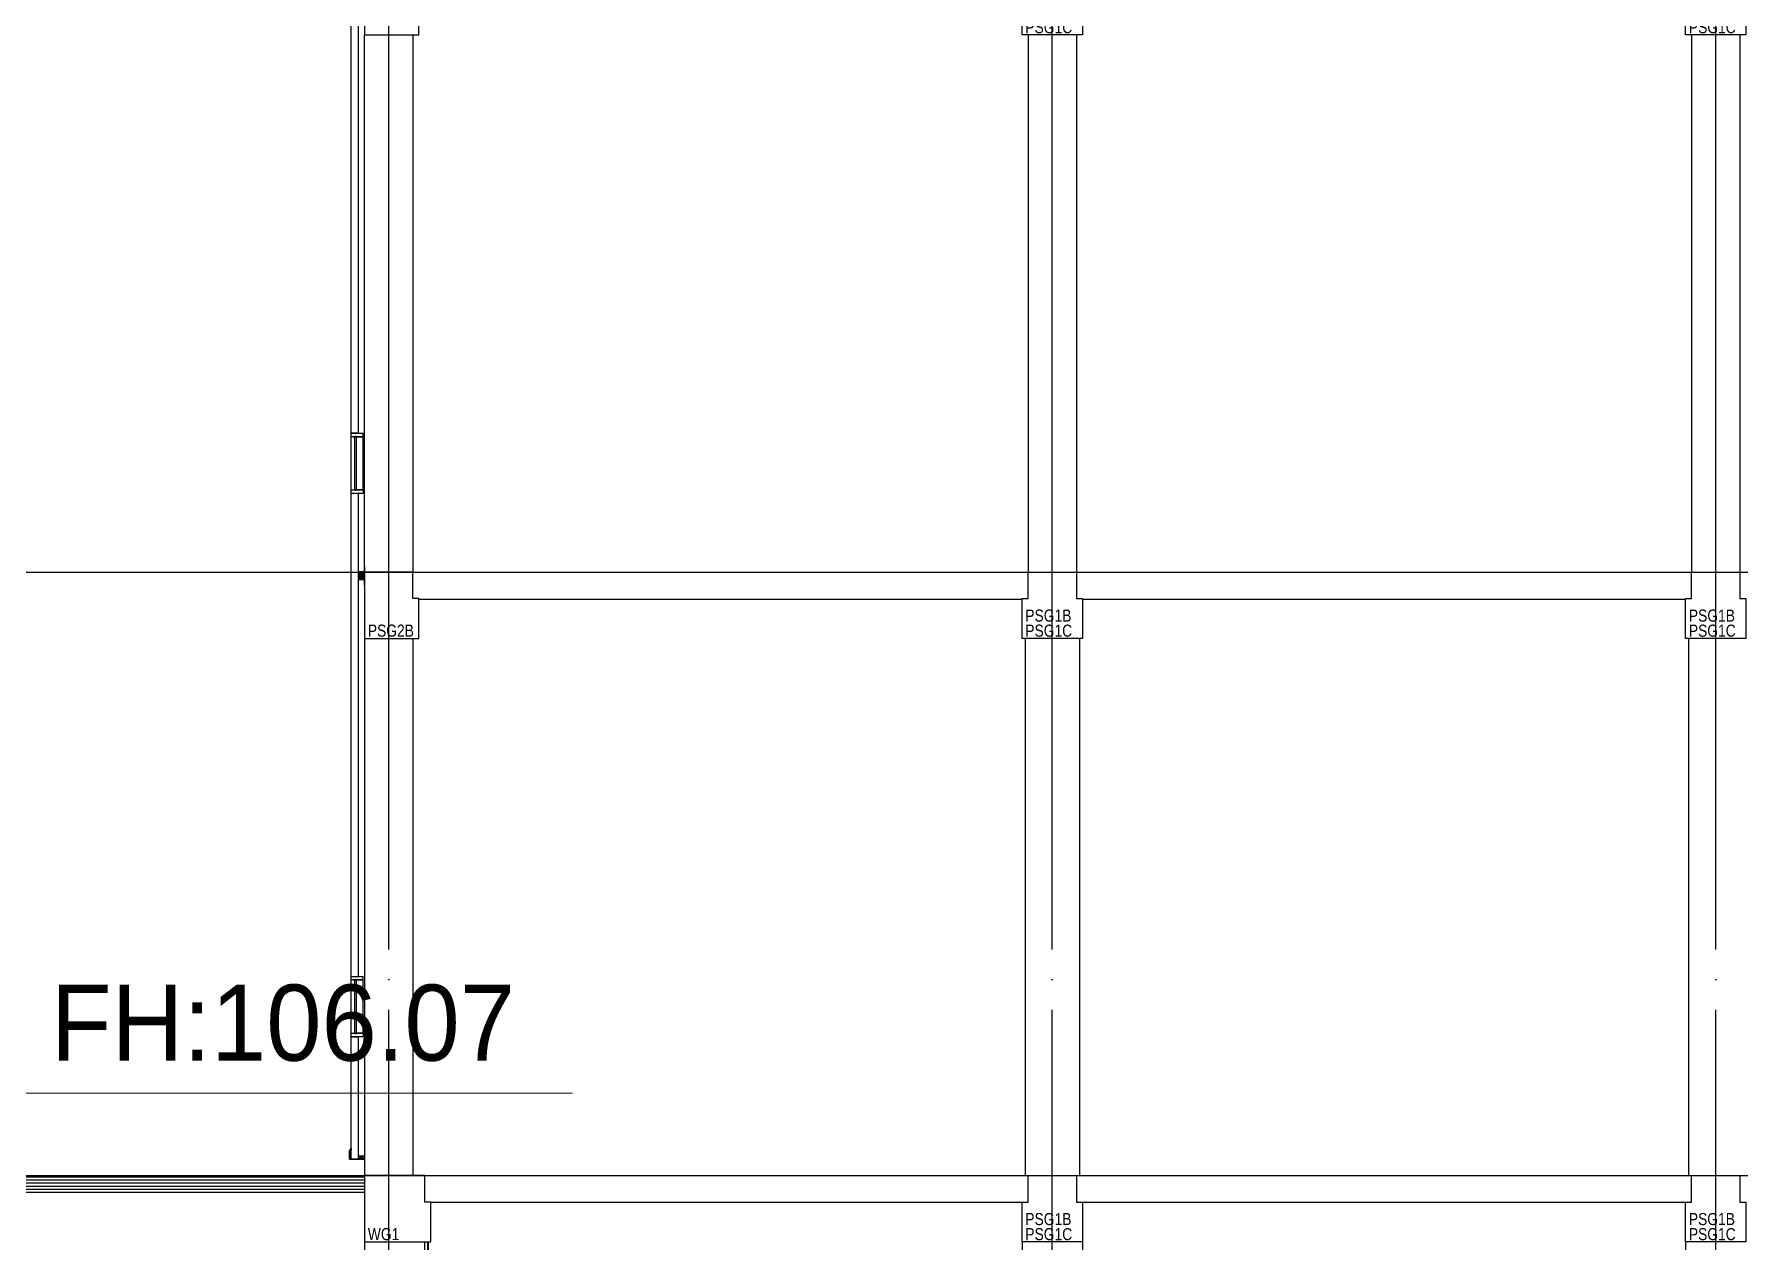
# Model space of a CAD drawing. Header units: millimetres. Extents: x 4754612 to 5801174, y 2368242 to 2777223.
# Drawn here: x 4899837 to 4928116, y 2430143 to 2450156 of the extents above; entities that cross this region are included whole.
import ezdxf
from ezdxf.enums import TextEntityAlignment as Align

# ---------------------------------------------------------------- set-up
doc = ezdxf.new("R2010")
doc.units = ezdxf.units.MM
doc.header["$LTSCALE"] = 1000
doc.linetypes.add('CEN', pattern=[6.2, 6, -0.1, 0, -0.1])
doc.layers.get('DEFPOINTS').update_dxf_attribs({"color": 151})
for name, color, linetype in [('A-ELE-8', 8, 'Continuous'), ('A-FIN-6', 6, 'Continuous'), ('A-STEEL-7', 7, 'Continuous'), ('A-TEX-SYM', 3, 'Continuous'), ('A-중심선', 10, 'CEN'), ('AA-DWXM-WIND', 4, 'Continuous'), ('CON', 2, 'Continuous'), ('ELE-3', 6, 'Continuous'), ('FIN-1', 9, 'Continuous'), ('HAT-252', 252, 'Continuous'), ('OHD', 7, 'Continuous'), ('PIR판넬', 4, 'Continuous'), ('도근점수치', 2, 'Continuous')]:
    doc.layers.add(name, color=color, linetype=linetype)
doc.layers.add('Guide-line', color=151, linetype='Continuous', plot=False)
doc.layers.add('박스', color=6, linetype='Continuous', lineweight=15)
doc.styles.add('A.NARROW', font='ARIALN.TTF')
doc.styles.add('돋움', font='')
doc.styles.get('돋움').set_extended_font_data('Dotum')

# ---------------------------------------------------------------- blocks, each defined once
blk = doc.blocks.new('zw$CF19')
at = {"layer": 'CON'}
blk.add_lwpolyline([(-500, -1100), (-500, -440), (-400, -440), (-400, 0), (400, 0), (400, -440), (500, -440), (500, -1100)], close=True, dxfattribs=at)
at = {"layer": 'DEFPOINTS', "style": 'A.NARROW'}
for s, p in [('PSG1B', (-446, -722, 0)), ('PSG1C', (-446, -972, 0))]:
    blk.add_text(s, height=200, dxfattribs=at).set_placement(p, align=Align.MIDDLE_LEFT)
blk = doc.blocks.new('*U31')
at = {"layer": 'AA-DWXM-WIND', "color": 250}
for p, q in [((0, 60), (0, 940)), ((200, 60), (200, 940))]:
    blk.add_line(p, q, dxfattribs=at)
at = {"layer": 'AA-DWXM-WIND'}
for p, q in [((113, 943), (137, 943)), ((113, 57), (137, 57)), ((163, 60), (140, 60))]:
    blk.add_line(p, q, dxfattribs=at)
for points in [[(200, 940), (200, 1000), (0, 1000)], [(0, 940), (110, 940), (0, 940), (0, 1000)], [(109, 940), (111, 937), (112, 937), (113, 936)], [(110, 940), (112, 946), (138, 946), (140, 940)], [(137, 57), (137, 943), (113, 943), (113, 57)], [(141, 940), (139, 937), (138, 937), (137, 936)], [(163, 940), (140, 940), (200, 940)], [(0, 60), (110, 60), (0, 60), (0, 0), (200, 0), (200, 60), (140, 60), (138, 54), (112, 54), (110, 60)], [(109, 60), (111, 63), (112, 63), (113, 64)], [(141, 60), (139, 63), (138, 63), (137, 64)]]:
    blk.add_lwpolyline(points, dxfattribs=at)
blk = doc.blocks.new('각-50X100')
at = {"layer": 'A-STEEL-7', "color": 1}
for p, q in [((-22.7, -2.3), (22.7, -97.7)), ((-22.7, -97.7), (22.7, -2.3))]:
    blk.add_line(p, q, dxfattribs=at)
at = {"layer": 'A-STEEL-7'}
blk.add_lwpolyline([(-25, 0), (25, 0), (25, -100), (-25, -100)], close=True, dxfattribs=at)
at = {"layer": 'A-STEEL-7', "color": 251}
blk.add_lwpolyline([(-22.7, -2.3), (22.7, -2.3), (22.7, -97.7), (-22.7, -97.7)], close=True, dxfattribs=at)

msp = doc.modelspace()

# ---------------------------------------------------------------- hatches: boundary and pattern name
at = {"layer": 'HAT-252'}
h = msp.add_hatch(dxfattribs=at)
h.set_pattern_fill('CORK', color=256, scale=2.4, style=0)
h.set_pattern_definition([(0, (387207.437, -877713.518), (0, 7.62), []), (135, (387211.247, -877717.328), (-15.24000658, -15.24000658), [10.776312, -10.776312]), (135, (387213.152, -877717.328), (-15.24000658, -15.24000658), [10.776312, -10.776312]), (135, (387215.057, -877717.328), (-15.24000658, -15.24000658), [10.776312, -10.776312])])
h.paths.add_polyline_path([(4905315.782, 2441243.44), (4905215.782, 2441243.44), (4905215.782, 2441118.44), (4905315.782, 2441118.44)])

# ---------------------------------------------------------------- linework, layer by layer
at = {"layer": 'A-ELE-8'}
for p, q in [((4906115.782, 2450143.44), (4906115.782, 2441243.44)), ((4916315.782, 2450143.44), (4916315.782, 2441243.44)), ((4917115.782, 2450143.44), (4917115.782, 2441243.44)), ((4927315.782, 2450143.44), (4927315.782, 2441243.44)), ((4928115.782, 2450143.44), (4928115.782, 2441243.44)), ((4905315.782, 2440143.44), (4905315.782, 2431243.44)), ((4906115.782, 2440143.44), (4906115.782, 2431243.44)), ((4916265.782, 2440143.44), (4916265.782, 2431243.44)), ((4917165.782, 2440143.44), (4917165.782, 2431243.44)), ((4927265.782, 2440143.44), (4927265.782, 2431243.44)), ((4916215.782, 2430143.44), (4916215.782, 2421243.44)), ((4917215.782, 2430143.44), (4917215.782, 2421243.44)), ((4927215.782, 2430143.44), (4927215.782, 2421243.44))]:
    msp.add_line(p, q, dxfattribs=at)
at = {"layer": 'A-FIN-6'}
for p, q in [((4906365.782, 2421243.44), (4906365.782, 2430143.44)), ((4906375.782, 2421243.44), (4906375.782, 2430143.44))]:
    msp.add_line(p, q, dxfattribs=at)
at = {"layer": 'A-중심선', "ltscale": 5}
for p, q in [((4905715.782, 2403989.231), (4905715.782, 2488921.61)), ((4916715.782, 2403989.231), (4916715.782, 2488921.61)), ((4927715.782, 2403989.231), (4927715.782, 2488921.61)), ((4863973.343, 2441243.44), (5174125.782, 2441243.44)), ((4863973.343, 2431243.44), (5174125.782, 2431243.44))]:
    msp.add_line(p, q, dxfattribs=at)
at = {"layer": 'CON'}
for p, q in [((4905615.782, 2441243.44), (5059815.783, 2441243.44)), ((4906215.782, 2440793.44), (4916215.782, 2440793.44)), ((4906215.782, 2440793.44), (4916215.782, 2440793.44)), ((4917215.782, 2440793.44), (4927215.782, 2440793.44)), ((4905315.782, 2431243.44), (5059815.784, 2431243.428)), ((4905315.782, 2431243.44), (4905315.782, 2419503.44)), ((4906415.782, 2430803.44), (4916215.782, 2430803.44)), ((4917215.782, 2430803.44), (4927215.782, 2430803.44)), ((4906315.782, 2421003.44), (4906315.782, 2430143.44))]:
    msp.add_line(p, q, dxfattribs=at)
for points in [[(4905315.782, 2451243.44), (4905315.782, 2450143.44), (4906215.782, 2450143.44), (4906215.782, 2450803.44), (4906115.782, 2450803.44), (4906115.78, 2451243.443)], [(4905315.782, 2441243.44), (4905315.782, 2440143.44), (4906215.782, 2440143.44), (4906215.782, 2440803.44), (4906115.782, 2440803.44), (4906115.78, 2441243.443)], [(4905330.782, 2430143.44), (4906415.782, 2430143.44), (4906415.782, 2430803.44), (4906315.782, 2430803.44), (4906315.782, 2431243.44), (4905315.782, 2431243.44), (4905315.782, 2430143.44)]]:
    msp.add_lwpolyline(points, close=True, dxfattribs=at)
at = {"layer": 'ELE-3'}
for p, q in [((4905311.942, 2441339.44), (4905311.942, 2441247.28)), ((4905311.942, 2441339.44), (4905315.782, 2441339.44)), ((4905315.782, 2441339.44), (4905315.782, 2441243.44)), ((4905311.942, 2441247.28), (4905215.782, 2441247.28)), ((4905215.782, 2441243.44), (4905215.782, 2441247.28)), ((4905315.782, 2441243.44), (4905215.782, 2441243.44)), ((4905315.782, 2441118.44), (4905215.782, 2441118.44)), ((4905215.782, 2441118.44), (4905215.782, 2441114.6)), ((4905311.942, 2441114.6), (4905215.782, 2441114.6)), ((4905311.942, 2441022.44), (4905311.942, 2441114.6)), ((4905315.782, 2441022.44), (4905315.782, 2441118.44)), ((4905311.942, 2441022.44), (4905315.782, 2441022.44))]:
    msp.add_line(p, q, dxfattribs=at)
msp.add_lwpolyline([(4905090.782, 2431687.238), (4905090.782, 2431661.04), (4905068.182, 2431661.04), (4905068.182, 2431513.44), (4905265.782, 2431513.44), (4905265.782, 2431512.24), (4905066.982, 2431512.24), (4905066.982, 2431662.24), (4905089.582, 2431662.24), (4905089.582, 2431687.238, -1), (4905091.982, 2431687.238), (4905091.982, 2431677.239), (4905090.782, 2431677.239)], format="xyb", dxfattribs=at)
at = {"layer": 'FIN-1'}
for points in [[(4905315.782, 2441243.44), (4905215.782, 2441243.44), (4905215.782, 2441143.44), (4905315.782, 2441143.44)], [(4905315.782, 2441243.44), (4905215.782, 2441243.44), (4905215.782, 2441118.44), (4905315.782, 2441118.44)]]:
    msp.add_lwpolyline(points, close=True, dxfattribs=at)
at = {"layer": 'OHD', "color": 8, "ltscale": 100}
msp.add_line((4905315.782, 2441243.44), (4905315.782, 2450143.44), dxfattribs=at)
at = {"layer": 'PIR판넬'}
for p, q in [((4905090.782, 2443543.44), (4905090.782, 2452543.44)), ((4905215.782, 2443543.44), (4905215.782, 2452543.44)), ((4905190.782, 2443543.44), (4905090.782, 2443543.44)), ((4905090.782, 2434543.44), (4905090.782, 2442543.44)), ((4905190.782, 2442543.44), (4905090.782, 2442543.44)), ((4905215.782, 2434543.44), (4905215.782, 2442543.44)), ((4905090.782, 2434543.44), (4905190.782, 2434543.44)), ((4905090.782, 2431513.44), (4905090.782, 2433543.44)), ((4905090.782, 2433543.44), (4905190.782, 2433543.44)), ((4905215.782, 2431513.44), (4905215.782, 2433543.44))]:
    msp.add_line(p, q, dxfattribs=at)
at = {"layer": '도근점수치'}
for points in [[(4905315.782, 2431213.44), (4897455.855, 2431213.44), (4887455.855, 2434313.44), (4881884.85, 2434313.44)], [(4905315.782, 2431163.44), (4897450.928, 2431163.44), (4887450.928, 2434263.44), (4881884.85, 2434263.44)], [(4905315.782, 2431113.44), (4897446.001, 2431113.44), (4887446.001, 2434213.44), (4881884.85, 2434213.44)], [(4905315.782, 2431063.44), (4897441.075, 2431063.44), (4887441.075, 2434163.44), (4881884.85, 2434163.44)], [(4905315.782, 2431013.44), (4897436.148, 2431013.44), (4887436.148, 2434113.44), (4881884.85, 2434113.44)], [(4905315.782, 2430963.44), (4897431.221, 2430963.44), (4887431.221, 2434063.44), (4881884.85, 2434063.44)]]:
    msp.add_lwpolyline(points, dxfattribs=at)
at = {"layer": '박스', "ltscale": 0.1}
msp.add_line((4897431.604, 2432609.766), (4908760.662, 2432609.766), dxfattribs=at)

# ---------------------------------------------------------------- block references
at = {"layer": 'CON'}
for p in [(4916715.782, 2451243.44), (4927715.782, 2451243.44), (4916715.782, 2441243.44), (4927715.782, 2441243.44), (4916715.782, 2431243.44), (4927715.782, 2431243.44)]:
    msp.add_blockref('zw$CF19', p, dxfattribs=at)
at = {"layer": 'CON', "xscale": -1}
for p in [(4905290.782, 2442543.44), (4905290.782, 2433543.44)]:
    msp.add_blockref('*U31', p, dxfattribs=at)
at = {"layer": 'PIR판넬', "extrusion": (0, 0, -1), "zscale": -1, "rotation": 270}
msp.add_blockref('각-50X100', (-4905215.782, 2431538.44), dxfattribs=at)

# ---------------------------------------------------------------- texts
at = {"layer": 'A-TEX-SYM', "style": '돋움'}
msp.add_text('FH:106.07', height=1260, dxfattribs=at).set_placement((4900113.393, 2433145.882))
at = {"layer": 'Guide-line', "style": 'A.NARROW'}
for s, p in [('PSG2B', (4905369.309, 2440271.815, 0)), ('WG1', (4905369.309, 2430271.815, 0))]:
    msp.add_text(s, height=200, dxfattribs=at).set_placement(p, align=Align.MIDDLE_LEFT)

doc.saveas('drawing.dxf')
